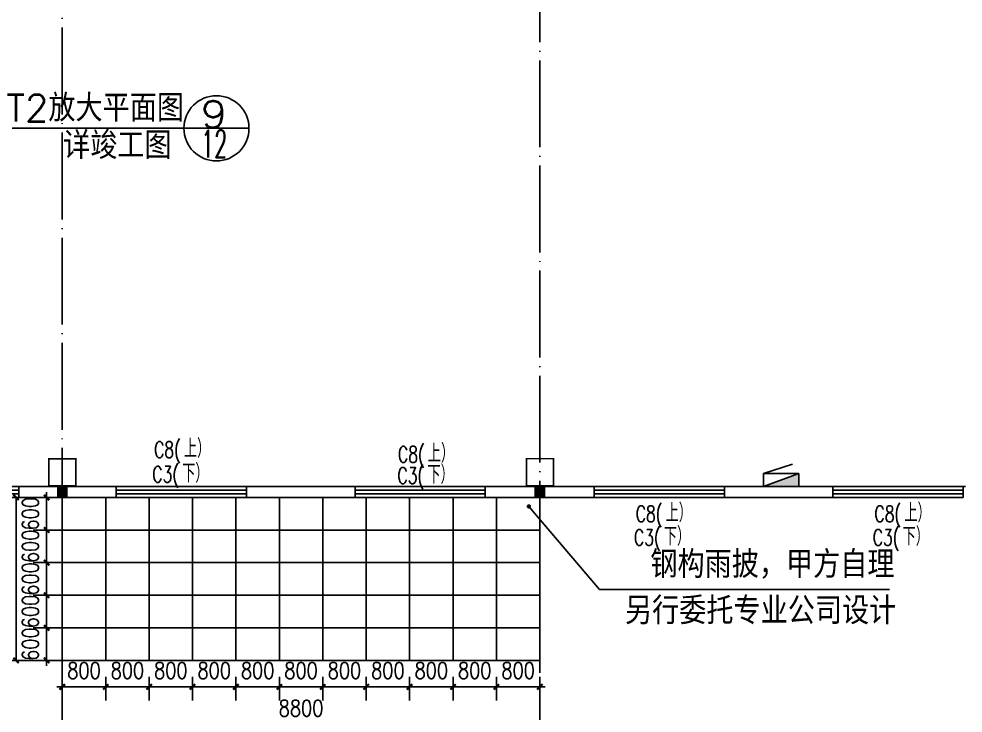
# Model space of a CAD drawing. Header units: millimetres. Extents: x 591771 to 1936534, y -622016 to 355666.
# Drawn here: x 633256 to 650656, y 174784 to 187570 of the extents above; entities that cross this region are included whole.
import ezdxf
from ezdxf.enums import TextEntityAlignment as Align

# ---------------------------------------------------------------- set-up
doc = ezdxf.new("R2010")
doc.units = ezdxf.units.MM
doc.header["$LTSCALE"] = 80
doc.linetypes.add('DOTE', pattern=[2.42, 2, -0.2, 0.02, -0.2])
for name, color, linetype in [('\\M+5BDA8-\\M+5B3DF\\M+5B4E7', 3, 'Continuous'), ('\\M+5BDA8-\\M+5B4B0', 4, 'Continuous'), ('\\M+5BDA8-\\M+5C3C5\\M+5B4B0\\M+5B1E0\\M+5BAC5', 7, 'Continuous'), ('\\M+5BDA8-\\M+5C7BD-\\M+5D7A9', 31, 'Continuous'), ('\\M+5BDA8-\\M+5D2FD\\M+5B3F6', 3, 'Continuous'), ('\\M+5BDA8-\\M+5D6E1', 17, 'DOTE'), ('\\M+5C1A2\\M+5C3E6\\M+5CFDF\\M+5CCF51', 7, 'Continuous'), ('\\M+5C1A2\\M+5C3E6\\M+5CFDF\\M+5CCF55', 140, 'Continuous'), ('\\M+5C1A2\\M+5C3E6\\M+5CFF4\\M+5CCF53', 252, 'Continuous'), ('EQUIP_\\M+5CFFB\\M+5BBF0\\M+5CBA8', 7, 'Continuous'), ('PUB_TEXT', 7, 'Continuous'), ('WINDOW_TEXT', 7, 'Continuous')]:
    doc.layers.add(name, color=color, linetype=linetype)
doc.styles.add('_HZTXT', font='txt.shx', dxfattribs={"width": 0.8, "bigfont": 'hztxt.shx'})
doc.styles.add('A-WIN-LABEL', font='SIMPLEX', dxfattribs={"bigfont": 'GBCBIG'})
doc.styles.add('DIM_FONT', font='SIMPLEX.shx', dxfattribs={"width": 0.8})
doc.styles.add('HZTXT', font='txt', dxfattribs={"height": 60, "bigfont": 'HZTXT'})
doc.dimstyles.new('DIMN', dxfattribs={"dimtxt": 300, "dimasz": 100, "dimexe": 250, "dimexo": 300, "dimgap": 150, "dimtad": 1, "dimdec": 0, "dimzin": 0, "dimdsep": 46, "dimtxsty": 'DIM_FONT', "dimblk": 'ARCHTICK', "dimcen": 0.09, "dimclrt": 7, "dimazin": 2, "dimtfac": 1, "dimtdec": 0, "dimtix": 1, "dimtmove": 2, "dimatfit": 3, "dimldrblk": 'ARCHTICK', "dimfxl": 0, "dimtolj": 1, "dimtzin": 0, "dimarcsym": 0})

# ---------------------------------------------------------------- blocks, each defined once
blk = doc.blocks.new('$TWTSYS$00000508')
for p, q in [((-0.5, 0.5), (0.324, 1.224)), ((-0.5, 0.5), (-0.5, -0.5)), ((-0.5, -0.5), (0.5, 0.5)), ((0.5, 0.5), (-0.5, 0.5)), ((0.5, -0.5), (0.5, 0.5)), ((-0.5, -0.5), (0.5, -0.5))]:
    blk.add_line(p, q)
blk.add_solid([(0.5, -0.5), (0.5, 0.5), (-0.5, -0.5)])
blk = doc.blocks.new('_ArchTick')
at = {"color": 0, "linetype": 'ByBlock', "const_width": 0.4}
blk.add_lwpolyline([(-0.5, -0.5), (0.5, 0.5)], dxfattribs=at)
blk = doc.blocks.new('*D192')
at = {"layer": '\\M+5BDA8-\\M+5B3DF\\M+5B4E7', "color": 0, "lineweight": -2, "transparency": 16777216}
for p, q in [((633768, 176355), (633768, 176455)), ((634193, 176355), (633518, 176355)), ((633768, 175755), (633768, 176355)), ((634193, 175755), (633518, 175755)), ((633768, 175755), (633768, 175655))]:
    blk.add_line(p, q, dxfattribs=at)
at = {"layer": 'Defpoints', "color": 0, "transparency": 16777216}
for p in [(633768, 176355), (634493, 176355), (634493, 175755)]:
    blk.add_point(p, dxfattribs=at)
at = {"layer": '\\M+5BDA8-\\M+5B3DF\\M+5B4E7', "color": 0, "lineweight": -2, "transparency": 16777216, "xscale": 100, "yscale": 100, "zscale": 100}
for p, rotation in [((633768, 176355), 269.9991385332307), ((633768, 175755), 89.99913853323072)]:
    blk.add_blockref('_ArchTick', p, dxfattribs=dict(at, rotation=rotation))
at = {"layer": '\\M+5BDA8-\\M+5B3DF\\M+5B4E7', "color": 7, "transparency": 16777216, "insert": (633468, 176055), "char_height": 300, "attachment_point": 5, "rotation": 89.9991, "style": 'DIM_FONT'}
blk.add_mtext('\\A1;600', dxfattribs=at)
blk = doc.blocks.new('*D193')
at = {"layer": '\\M+5BDA8-\\M+5B3DF\\M+5B4E7', "color": 0, "lineweight": -2, "transparency": 16777216}
for p, q in [((633768, 176955), (633768, 177055)), ((634193, 176955), (633518, 176955)), ((633768, 176355), (633768, 176955)), ((634193, 176355), (633518, 176355)), ((633768, 176355), (633768, 176255))]:
    blk.add_line(p, q, dxfattribs=at)
at = {"layer": 'Defpoints', "color": 0, "transparency": 16777216}
for p in [(633768, 176955), (634493, 176955), (634493, 176355)]:
    blk.add_point(p, dxfattribs=at)
at = {"layer": '\\M+5BDA8-\\M+5B3DF\\M+5B4E7', "color": 0, "lineweight": -2, "transparency": 16777216, "xscale": 100, "yscale": 100, "zscale": 100}
for p, rotation in [((633768, 176955), 269.9991385332303), ((633768, 176355), 89.99913853323032)]:
    blk.add_blockref('_ArchTick', p, dxfattribs=dict(at, rotation=rotation))
at = {"layer": '\\M+5BDA8-\\M+5B3DF\\M+5B4E7', "color": 7, "transparency": 16777216, "insert": (633468, 176655), "char_height": 300, "attachment_point": 5, "rotation": 89.9991, "style": 'DIM_FONT'}
blk.add_mtext('\\A1;600', dxfattribs=at)
blk = doc.blocks.new('*D194')
at = {"layer": '\\M+5BDA8-\\M+5B3DF\\M+5B4E7', "color": 0, "lineweight": -2, "transparency": 16777216}
for p, q in [((633768, 177555), (633768, 177655)), ((634193, 177555), (633518, 177555)), ((633768, 176955), (633768, 177555)), ((634193, 176955), (633518, 176955)), ((633768, 176955), (633768, 176855))]:
    blk.add_line(p, q, dxfattribs=at)
at = {"layer": 'Defpoints', "color": 0, "transparency": 16777216}
for p in [(633768, 177555), (634493, 177555), (634493, 176955)]:
    blk.add_point(p, dxfattribs=at)
at = {"layer": '\\M+5BDA8-\\M+5B3DF\\M+5B4E7', "color": 0, "lineweight": -2, "transparency": 16777216, "xscale": 100, "yscale": 100, "zscale": 100}
for p, rotation in [((633768, 177555), 269.9991385332305), ((633768, 176955), 89.99913853323056)]:
    blk.add_blockref('_ArchTick', p, dxfattribs=dict(at, rotation=rotation))
at = {"layer": '\\M+5BDA8-\\M+5B3DF\\M+5B4E7', "color": 7, "transparency": 16777216, "insert": (633468, 177255), "char_height": 300, "attachment_point": 5, "rotation": 89.9991, "style": 'DIM_FONT'}
blk.add_mtext('\\A1;600', dxfattribs=at)
blk = doc.blocks.new('*D195')
at = {"layer": '\\M+5BDA8-\\M+5B3DF\\M+5B4E7', "color": 0, "lineweight": -2, "transparency": 16777216}
for p, q in [((633768, 178155), (633768, 178255)), ((634193, 178155), (633518, 178155)), ((633768, 177555), (633768, 178155)), ((634193, 177555), (633518, 177555)), ((633768, 177555), (633768, 177455))]:
    blk.add_line(p, q, dxfattribs=at)
at = {"layer": 'Defpoints', "color": 0, "transparency": 16777216}
for p in [(633768, 178155), (634493, 178155), (634493, 177555)]:
    blk.add_point(p, dxfattribs=at)
at = {"layer": '\\M+5BDA8-\\M+5B3DF\\M+5B4E7', "color": 0, "lineweight": -2, "transparency": 16777216, "xscale": 100, "yscale": 100, "zscale": 100}
for p, rotation in [((633768, 178155), 269.9991385332305), ((633768, 177555), 89.99913853323056)]:
    blk.add_blockref('_ArchTick', p, dxfattribs=dict(at, rotation=rotation))
at = {"layer": '\\M+5BDA8-\\M+5B3DF\\M+5B4E7', "color": 7, "transparency": 16777216, "insert": (633468, 177855), "char_height": 300, "attachment_point": 5, "rotation": 89.9991, "style": 'DIM_FONT'}
blk.add_mtext('\\A1;600', dxfattribs=at)
blk = doc.blocks.new('*D196')
at = {"layer": '\\M+5BDA8-\\M+5B3DF\\M+5B4E7', "color": 0, "lineweight": -2, "transparency": 16777216}
for p, q in [((634193, 178755), (633518, 178755)), ((633768, 178755), (633768, 178855)), ((633768, 178155), (633768, 178755)), ((634193, 178155), (633518, 178155)), ((633768, 178155), (633768, 178055))]:
    blk.add_line(p, q, dxfattribs=at)
at = {"layer": 'Defpoints', "color": 0, "transparency": 16777216}
for p in [(633768, 178755), (634493, 178755), (634493, 178155)]:
    blk.add_point(p, dxfattribs=at)
at = {"layer": '\\M+5BDA8-\\M+5B3DF\\M+5B4E7', "color": 0, "lineweight": -2, "transparency": 16777216, "xscale": 100, "yscale": 100, "zscale": 100}
for p, rotation in [((633768, 178755), 269.9991385332301), ((633768, 178155), 89.99913853323008)]:
    blk.add_blockref('_ArchTick', p, dxfattribs=dict(at, rotation=rotation))
at = {"layer": '\\M+5BDA8-\\M+5B3DF\\M+5B4E7', "color": 7, "transparency": 16777216, "insert": (633468, 178455), "char_height": 300, "attachment_point": 5, "rotation": 89.9991, "style": 'DIM_FONT'}
blk.add_mtext('\\A1;600', dxfattribs=at)
blk = doc.blocks.new('*D197')
at = {"layer": '\\M+5BDA8-\\M+5B3DF\\M+5B4E7', "color": 0, "lineweight": -2, "transparency": 16777216}
for p, q in [((634056, 175455), (634056, 175017)), ((634856, 175455), (634856, 175017)), ((634056, 175267), (633956, 175267)), ((634056, 175267), (634856, 175267)), ((634856, 175267), (634956, 175267))]:
    blk.add_line(p, q, dxfattribs=at)
at = {"layer": 'Defpoints', "color": 0, "transparency": 16777216}
for p in [(634056, 175755), (634856, 175755), (634856, 175267)]:
    blk.add_point(p, dxfattribs=at)
at = {"layer": '\\M+5BDA8-\\M+5B3DF\\M+5B4E7', "color": 0, "lineweight": -2, "transparency": 16777216, "xscale": 100, "yscale": 100, "zscale": 100}
blk.add_blockref('_ArchTick', (634056, 175267), dxfattribs=at)
at = {"layer": '\\M+5BDA8-\\M+5B3DF\\M+5B4E7', "color": 0, "lineweight": -2, "transparency": 16777216, "xscale": 100, "yscale": 100, "zscale": 100, "rotation": 180}
blk.add_blockref('_ArchTick', (634856, 175267), dxfattribs=at)
at = {"layer": '\\M+5BDA8-\\M+5B3DF\\M+5B4E7', "color": 7, "transparency": 16777216, "insert": (634456, 175567), "char_height": 300, "attachment_point": 5, "style": 'DIM_FONT'}
blk.add_mtext('\\A1;800', dxfattribs=at)
blk = doc.blocks.new('*D198')
at = {"layer": '\\M+5BDA8-\\M+5B3DF\\M+5B4E7', "color": 0, "lineweight": -2, "transparency": 16777216}
for p, q in [((634856, 175455), (634856, 175017)), ((635656, 175455), (635656, 175017)), ((634856, 175267), (634756, 175267)), ((634856, 175267), (635656, 175267)), ((635656, 175267), (635756, 175267))]:
    blk.add_line(p, q, dxfattribs=at)
at = {"layer": 'Defpoints', "color": 0, "transparency": 16777216}
for p in [(634856, 175755), (635656, 175755), (635656, 175267)]:
    blk.add_point(p, dxfattribs=at)
at = {"layer": '\\M+5BDA8-\\M+5B3DF\\M+5B4E7', "color": 0, "lineweight": -2, "transparency": 16777216, "xscale": 100, "yscale": 100, "zscale": 100}
blk.add_blockref('_ArchTick', (634856, 175267), dxfattribs=at)
at = {"layer": '\\M+5BDA8-\\M+5B3DF\\M+5B4E7', "color": 0, "lineweight": -2, "transparency": 16777216, "xscale": 100, "yscale": 100, "zscale": 100, "rotation": 180}
blk.add_blockref('_ArchTick', (635656, 175267), dxfattribs=at)
at = {"layer": '\\M+5BDA8-\\M+5B3DF\\M+5B4E7', "color": 7, "transparency": 16777216, "insert": (635256, 175567), "char_height": 300, "attachment_point": 5, "style": 'DIM_FONT'}
blk.add_mtext('\\A1;800', dxfattribs=at)
blk = doc.blocks.new('*D199')
at = {"layer": '\\M+5BDA8-\\M+5B3DF\\M+5B4E7', "color": 0, "lineweight": -2, "transparency": 16777216}
for p, q in [((635656, 175455), (635656, 175017)), ((636456, 175455), (636456, 175017)), ((635656, 175267), (635556, 175267)), ((635656, 175267), (636456, 175267)), ((636456, 175267), (636556, 175267))]:
    blk.add_line(p, q, dxfattribs=at)
at = {"layer": 'Defpoints', "color": 0, "transparency": 16777216}
for p in [(635656, 175755), (636456, 175755), (636456, 175267)]:
    blk.add_point(p, dxfattribs=at)
at = {"layer": '\\M+5BDA8-\\M+5B3DF\\M+5B4E7', "color": 0, "lineweight": -2, "transparency": 16777216, "xscale": 100, "yscale": 100, "zscale": 100}
blk.add_blockref('_ArchTick', (635656, 175267), dxfattribs=at)
at = {"layer": '\\M+5BDA8-\\M+5B3DF\\M+5B4E7', "color": 0, "lineweight": -2, "transparency": 16777216, "xscale": 100, "yscale": 100, "zscale": 100, "rotation": 180}
blk.add_blockref('_ArchTick', (636456, 175267), dxfattribs=at)
at = {"layer": '\\M+5BDA8-\\M+5B3DF\\M+5B4E7', "color": 7, "transparency": 16777216, "insert": (636056, 175567), "char_height": 300, "attachment_point": 5, "style": 'DIM_FONT'}
blk.add_mtext('\\A1;800', dxfattribs=at)
blk = doc.blocks.new('*D200')
at = {"layer": '\\M+5BDA8-\\M+5B3DF\\M+5B4E7', "color": 0, "lineweight": -2, "transparency": 16777216}
for p, q in [((636456, 175455), (636456, 175017)), ((637256, 175455), (637256, 175017)), ((636456, 175267), (636356, 175267)), ((636456, 175267), (637256, 175267)), ((637256, 175267), (637356, 175267))]:
    blk.add_line(p, q, dxfattribs=at)
at = {"layer": 'Defpoints', "color": 0, "transparency": 16777216}
for p in [(636456, 175755), (637256, 175755), (637256, 175267)]:
    blk.add_point(p, dxfattribs=at)
at = {"layer": '\\M+5BDA8-\\M+5B3DF\\M+5B4E7', "color": 0, "lineweight": -2, "transparency": 16777216, "xscale": 100, "yscale": 100, "zscale": 100}
blk.add_blockref('_ArchTick', (636456, 175267), dxfattribs=at)
at = {"layer": '\\M+5BDA8-\\M+5B3DF\\M+5B4E7', "color": 0, "lineweight": -2, "transparency": 16777216, "xscale": 100, "yscale": 100, "zscale": 100, "rotation": 180}
blk.add_blockref('_ArchTick', (637256, 175267), dxfattribs=at)
at = {"layer": '\\M+5BDA8-\\M+5B3DF\\M+5B4E7', "color": 7, "transparency": 16777216, "insert": (636856, 175567), "char_height": 300, "attachment_point": 5, "style": 'DIM_FONT'}
blk.add_mtext('\\A1;800', dxfattribs=at)
blk = doc.blocks.new('*D201')
at = {"layer": '\\M+5BDA8-\\M+5B3DF\\M+5B4E7', "color": 0, "lineweight": -2, "transparency": 16777216}
for p, q in [((637256, 175455), (637256, 175017)), ((638056, 175455), (638056, 175017)), ((637256, 175267), (637156, 175267)), ((637256, 175267), (638056, 175267)), ((638056, 175267), (638156, 175267))]:
    blk.add_line(p, q, dxfattribs=at)
at = {"layer": 'Defpoints', "color": 0, "transparency": 16777216}
for p in [(637256, 175755), (638056, 175755), (638056, 175267)]:
    blk.add_point(p, dxfattribs=at)
at = {"layer": '\\M+5BDA8-\\M+5B3DF\\M+5B4E7', "color": 0, "lineweight": -2, "transparency": 16777216, "xscale": 100, "yscale": 100, "zscale": 100}
blk.add_blockref('_ArchTick', (637256, 175267), dxfattribs=at)
at = {"layer": '\\M+5BDA8-\\M+5B3DF\\M+5B4E7', "color": 0, "lineweight": -2, "transparency": 16777216, "xscale": 100, "yscale": 100, "zscale": 100, "rotation": 180}
blk.add_blockref('_ArchTick', (638056, 175267), dxfattribs=at)
at = {"layer": '\\M+5BDA8-\\M+5B3DF\\M+5B4E7', "color": 7, "transparency": 16777216, "insert": (637656, 175567), "char_height": 300, "attachment_point": 5, "style": 'DIM_FONT'}
blk.add_mtext('\\A1;800', dxfattribs=at)
blk = doc.blocks.new('*D202')
at = {"layer": '\\M+5BDA8-\\M+5B3DF\\M+5B4E7', "color": 0, "lineweight": -2, "transparency": 16777216}
for p, q in [((638056, 175455), (638056, 175017)), ((638856, 175455), (638856, 175017)), ((638056, 175267), (637956, 175267)), ((638056, 175267), (638856, 175267)), ((638856, 175267), (638956, 175267))]:
    blk.add_line(p, q, dxfattribs=at)
at = {"layer": 'Defpoints', "color": 0, "transparency": 16777216}
for p in [(638056, 175755), (638856, 175755), (638856, 175267)]:
    blk.add_point(p, dxfattribs=at)
at = {"layer": '\\M+5BDA8-\\M+5B3DF\\M+5B4E7', "color": 0, "lineweight": -2, "transparency": 16777216, "xscale": 100, "yscale": 100, "zscale": 100}
blk.add_blockref('_ArchTick', (638056, 175267), dxfattribs=at)
at = {"layer": '\\M+5BDA8-\\M+5B3DF\\M+5B4E7', "color": 0, "lineweight": -2, "transparency": 16777216, "xscale": 100, "yscale": 100, "zscale": 100, "rotation": 180}
blk.add_blockref('_ArchTick', (638856, 175267), dxfattribs=at)
at = {"layer": '\\M+5BDA8-\\M+5B3DF\\M+5B4E7', "color": 7, "transparency": 16777216, "insert": (638456, 175567), "char_height": 300, "attachment_point": 5, "style": 'DIM_FONT'}
blk.add_mtext('\\A1;800', dxfattribs=at)
blk = doc.blocks.new('*D203')
at = {"layer": '\\M+5BDA8-\\M+5B3DF\\M+5B4E7', "color": 0, "lineweight": -2, "transparency": 16777216}
for p, q in [((638856, 175455), (638856, 175017)), ((639656, 175455), (639656, 175017)), ((638856, 175267), (638756, 175267)), ((638856, 175267), (639656, 175267)), ((639656, 175267), (639756, 175267))]:
    blk.add_line(p, q, dxfattribs=at)
at = {"layer": 'Defpoints', "color": 0, "transparency": 16777216}
for p in [(638856, 175755), (639656, 175755), (639656, 175267)]:
    blk.add_point(p, dxfattribs=at)
at = {"layer": '\\M+5BDA8-\\M+5B3DF\\M+5B4E7', "color": 0, "lineweight": -2, "transparency": 16777216, "xscale": 100, "yscale": 100, "zscale": 100}
blk.add_blockref('_ArchTick', (638856, 175267), dxfattribs=at)
at = {"layer": '\\M+5BDA8-\\M+5B3DF\\M+5B4E7', "color": 0, "lineweight": -2, "transparency": 16777216, "xscale": 100, "yscale": 100, "zscale": 100, "rotation": 180}
blk.add_blockref('_ArchTick', (639656, 175267), dxfattribs=at)
at = {"layer": '\\M+5BDA8-\\M+5B3DF\\M+5B4E7', "color": 7, "transparency": 16777216, "insert": (639256, 175567), "char_height": 300, "attachment_point": 5, "style": 'DIM_FONT'}
blk.add_mtext('\\A1;800', dxfattribs=at)
blk = doc.blocks.new('*D204')
at = {"layer": '\\M+5BDA8-\\M+5B3DF\\M+5B4E7', "color": 0, "lineweight": -2, "transparency": 16777216}
for p, q in [((639656, 175455), (639656, 175017)), ((640456, 175455), (640456, 175017)), ((639656, 175267), (639556, 175267)), ((639656, 175267), (640456, 175267)), ((640456, 175267), (640556, 175267))]:
    blk.add_line(p, q, dxfattribs=at)
at = {"layer": 'Defpoints', "color": 0, "transparency": 16777216}
for p in [(639656, 175755), (640456, 175755), (640456, 175267)]:
    blk.add_point(p, dxfattribs=at)
at = {"layer": '\\M+5BDA8-\\M+5B3DF\\M+5B4E7', "color": 0, "lineweight": -2, "transparency": 16777216, "xscale": 100, "yscale": 100, "zscale": 100}
blk.add_blockref('_ArchTick', (639656, 175267), dxfattribs=at)
at = {"layer": '\\M+5BDA8-\\M+5B3DF\\M+5B4E7', "color": 0, "lineweight": -2, "transparency": 16777216, "xscale": 100, "yscale": 100, "zscale": 100, "rotation": 180}
blk.add_blockref('_ArchTick', (640456, 175267), dxfattribs=at)
at = {"layer": '\\M+5BDA8-\\M+5B3DF\\M+5B4E7', "color": 7, "transparency": 16777216, "insert": (640056, 175567), "char_height": 300, "attachment_point": 5, "style": 'DIM_FONT'}
blk.add_mtext('\\A1;800', dxfattribs=at)
blk = doc.blocks.new('*D205')
at = {"layer": '\\M+5BDA8-\\M+5B3DF\\M+5B4E7', "color": 0, "lineweight": -2, "transparency": 16777216}
for p, q in [((640456, 175455), (640456, 175017)), ((641256, 175455), (641256, 175017)), ((640456, 175267), (640356, 175267)), ((640456, 175267), (641256, 175267)), ((641256, 175267), (641356, 175267))]:
    blk.add_line(p, q, dxfattribs=at)
at = {"layer": 'Defpoints', "color": 0, "transparency": 16777216}
for p in [(640456, 175755), (641256, 175755), (641256, 175267)]:
    blk.add_point(p, dxfattribs=at)
at = {"layer": '\\M+5BDA8-\\M+5B3DF\\M+5B4E7', "color": 0, "lineweight": -2, "transparency": 16777216, "xscale": 100, "yscale": 100, "zscale": 100}
blk.add_blockref('_ArchTick', (640456, 175267), dxfattribs=at)
at = {"layer": '\\M+5BDA8-\\M+5B3DF\\M+5B4E7', "color": 0, "lineweight": -2, "transparency": 16777216, "xscale": 100, "yscale": 100, "zscale": 100, "rotation": 180}
blk.add_blockref('_ArchTick', (641256, 175267), dxfattribs=at)
at = {"layer": '\\M+5BDA8-\\M+5B3DF\\M+5B4E7', "color": 7, "transparency": 16777216, "insert": (640856, 175567), "char_height": 300, "attachment_point": 5, "style": 'DIM_FONT'}
blk.add_mtext('\\A1;800', dxfattribs=at)
blk = doc.blocks.new('*D206')
at = {"layer": '\\M+5BDA8-\\M+5B3DF\\M+5B4E7', "color": 0, "lineweight": -2, "transparency": 16777216}
for p, q in [((641256, 175455), (641256, 175017)), ((642056, 175455), (642056, 175017)), ((641256, 175267), (641156, 175267)), ((641256, 175267), (642056, 175267)), ((642056, 175267), (642156, 175267))]:
    blk.add_line(p, q, dxfattribs=at)
at = {"layer": 'Defpoints', "color": 0, "transparency": 16777216}
for p in [(641256, 175755), (642056, 175755), (642056, 175267)]:
    blk.add_point(p, dxfattribs=at)
at = {"layer": '\\M+5BDA8-\\M+5B3DF\\M+5B4E7', "color": 0, "lineweight": -2, "transparency": 16777216, "xscale": 100, "yscale": 100, "zscale": 100}
blk.add_blockref('_ArchTick', (641256, 175267), dxfattribs=at)
at = {"layer": '\\M+5BDA8-\\M+5B3DF\\M+5B4E7', "color": 0, "lineweight": -2, "transparency": 16777216, "xscale": 100, "yscale": 100, "zscale": 100, "rotation": 180}
blk.add_blockref('_ArchTick', (642056, 175267), dxfattribs=at)
at = {"layer": '\\M+5BDA8-\\M+5B3DF\\M+5B4E7', "color": 7, "transparency": 16777216, "insert": (641656, 175567), "char_height": 300, "attachment_point": 5, "style": 'DIM_FONT'}
blk.add_mtext('\\A1;800', dxfattribs=at)
blk = doc.blocks.new('*D207')
at = {"layer": '\\M+5BDA8-\\M+5B3DF\\M+5B4E7', "color": 0, "lineweight": -2, "transparency": 16777216}
for p, q in [((642056, 175455), (642056, 175017)), ((642856, 175455), (642856, 175017)), ((642056, 175267), (641956, 175267)), ((642056, 175267), (642856, 175267)), ((642856, 175267), (642956, 175267))]:
    blk.add_line(p, q, dxfattribs=at)
at = {"layer": 'Defpoints', "color": 0, "transparency": 16777216}
for p in [(642056, 175755), (642856, 175755), (642856, 175267)]:
    blk.add_point(p, dxfattribs=at)
at = {"layer": '\\M+5BDA8-\\M+5B3DF\\M+5B4E7', "color": 0, "lineweight": -2, "transparency": 16777216, "xscale": 100, "yscale": 100, "zscale": 100}
blk.add_blockref('_ArchTick', (642056, 175267), dxfattribs=at)
at = {"layer": '\\M+5BDA8-\\M+5B3DF\\M+5B4E7', "color": 0, "lineweight": -2, "transparency": 16777216, "xscale": 100, "yscale": 100, "zscale": 100, "rotation": 180}
blk.add_blockref('_ArchTick', (642856, 175267), dxfattribs=at)
at = {"layer": '\\M+5BDA8-\\M+5B3DF\\M+5B4E7', "color": 7, "transparency": 16777216, "insert": (642456, 175567), "char_height": 300, "attachment_point": 5, "style": 'DIM_FONT'}
blk.add_mtext('\\A1;800', dxfattribs=at)
blk = doc.blocks.new('*D219')
at = {"layer": '\\M+5BDA8-\\M+5B3DF\\M+5B4E7', "color": 0, "lineweight": -2, "transparency": 16777216}
for p, q in [((634056, 175014), (634056, 174324)), ((642856, 175014), (642856, 174324)), ((634056, 174574), (642856, 174574))]:
    blk.add_line(p, q, dxfattribs=at)
at = {"layer": 'Defpoints', "color": 0, "transparency": 16777216}
for p in [(634056, 175314), (642856, 175314), (642856, 174574)]:
    blk.add_point(p, dxfattribs=at)
at = {"layer": '\\M+5BDA8-\\M+5B3DF\\M+5B4E7', "color": 0, "lineweight": -2, "transparency": 16777216, "xscale": 100, "yscale": 100, "zscale": 100, "rotation": 180}
blk.add_blockref('_ArchTick', (634056, 174574), dxfattribs=at)
at = {"layer": '\\M+5BDA8-\\M+5B3DF\\M+5B4E7', "color": 0, "lineweight": -2, "transparency": 16777216, "xscale": 100, "yscale": 100, "zscale": 100}
blk.add_blockref('_ArchTick', (642856, 174574), dxfattribs=at)
at = {"layer": '\\M+5BDA8-\\M+5B3DF\\M+5B4E7', "color": 7, "transparency": 16777216, "insert": (638456, 174874), "char_height": 300, "attachment_point": 5, "style": 'DIM_FONT'}
blk.add_mtext('\\A1;8800', dxfattribs=at)
blk = doc.blocks.new('*D220')
at = {"layer": '\\M+5BDA8-\\M+5B3DF\\M+5B4E7', "color": 0, "lineweight": -2, "transparency": 16777216}
for p, q in [((633540, 178755), (632954, 178755)), ((633204, 175755), (633204, 178755)), ((633540, 175755), (632954, 175755))]:
    blk.add_line(p, q, dxfattribs=at)
at = {"layer": 'Defpoints', "color": 0, "transparency": 16777216}
for p in [(633204, 178755), (633840, 178755), (633840, 175755)]:
    blk.add_point(p, dxfattribs=at)
at = {"layer": '\\M+5BDA8-\\M+5B3DF\\M+5B4E7', "color": 0, "lineweight": -2, "transparency": 16777216, "xscale": 100, "yscale": 100, "zscale": 100}
for p, rotation in [((633204, 178755), 90), ((633204, 175755), 270)]:
    blk.add_blockref('_ArchTick', p, dxfattribs=dict(at, rotation=rotation))
at = {"layer": '\\M+5BDA8-\\M+5B3DF\\M+5B4E7', "color": 7, "transparency": 16777216, "insert": (632904, 177255), "char_height": 300, "attachment_point": 5, "rotation": 90, "style": 'DIM_FONT'}
blk.add_mtext('\\A1;3000', dxfattribs=at)
blk = doc.blocks.new('\\M+5B6FE\\M+5CEAC\\M+5B4B0\\M+5BFE2$\\M+5CFB5\\M+5CDB3\\M+5CDBC\\M+5BFE2$00000001')
at = {"color": 0}
for points in [[(-0.5, 0.5), (-0.5, -0.5)], [(-0.5, 0.5), (0.5, 0.5)], [(0.5, -0.5), (0.5, 0.5)], [(0.5, 0.1667), (-0.5, 0.1667)], [(0.5, -0.1667), (-0.5, -0.1667)], [(-0.5, -0.5), (0.5, -0.5)]]:
    blk.add_lwpolyline(points, dxfattribs=at)

msp = doc.modelspace()

# ---------------------------------------------------------------- hatches: boundary and pattern name
at = {"layer": '\\M+5C1A2\\M+5C3E6\\M+5CFF4\\M+5CCF53'}
for points in [[(633956.2, 178755.2), (634156.2, 178755.2), (634156.2, 178955.2), (633956.2, 178955.2)], [(642756.2, 178755.2), (642956.2, 178755.2), (642956.2, 178955.2), (642756.2, 178955.2)]]:
    msp.add_hatch(color=256, dxfattribs=at).paths.add_polyline_path(points)

# ---------------------------------------------------------------- linework, layer by layer
at = {"layer": '\\M+5BDA8-\\M+5B3DF\\M+5B4E7'}
for p in [(632708.2, 185555), (637496.6, 185555)]:
    msp.add_line(p, (636229.9, 185555), dxfattribs=at)
msp.add_circle((636896.6, 185555), 600, dxfattribs=at)
at = {"layer": '\\M+5BDA8-\\M+5C7BD-\\M+5D7A9'}
for p, q in [((634056.2, 178955.3), (633256.2, 178955.3)), ((633256.2, 178955.3), (633256.2, 178755.3)), ((635051.4, 178955.2), (634056.2, 178955.2)), ((635051.4, 178755.2), (635051.4, 178955.2)), ((635051.4, 178755.2), (635051.4, 178955.2)), ((635051.4, 178955.2), (637451.4, 178955.2)), ((637451.4, 178955.2), (637451.4, 178755.2)), ((639451.4, 178955.2), (637451.4, 178955.2)), ((637451.4, 178955.2), (637451.4, 178755.2)), ((639451.4, 178755.2), (639451.4, 178955.2)), ((639451.4, 178755.2), (639451.4, 178955.2)), ((639451.4, 178955.2), (641851.4, 178955.2)), ((642860.6, 178955.2), (641851.4, 178955.2)), ((641851.4, 178955.2), (641851.4, 178755.2)), ((641851.4, 178955.2), (641851.4, 178755.2)), ((643856.2, 178955.2), (642860.6, 178955.2)), ((643856.2, 178755.2), (643856.2, 178955.2)), ((643856.2, 178755.2), (643856.2, 178955.2)), ((643856.2, 178955.2), (646256.2, 178955.2)), ((646256.2, 178955.2), (646256.2, 178755.2)), ((648256.2, 178955.2), (646256.2, 178955.2)), ((646256.2, 178955.2), (646256.2, 178755.2)), ((648256.2, 178955.2), (650656.2, 178955.3)), ((648256.2, 178755.2), (648256.2, 178955.2)), ((648256.2, 178755.2), (648256.2, 178955.2)), ((650656.2, 178955.3), (650656.2, 178755.3)), ((633256.2, 178755.3), (634056.2, 178755.3)), ((634056.2, 178755.2), (635051.4, 178755.2)), ((637451.4, 178755.2), (635051.4, 178755.2)), ((637451.4, 178755.2), (639451.4, 178755.2)), ((641851.4, 178755.2), (639451.4, 178755.2)), ((641851.4, 178755.2), (642860.6, 178755.2)), ((642860.6, 178755.2), (643856.2, 178755.2)), ((646256.2, 178755.2), (643856.2, 178755.2)), ((646256.2, 178755.2), (648256.2, 178755.2)), ((650656.2, 178755.3), (648256.2, 178755.2))]:
    msp.add_line(p, q, dxfattribs=at)
at = {"layer": '\\M+5BDA8-\\M+5D2FD\\M+5B3F6'}
for p, q in [((642654.1, 178590.3), (643956.2, 177063.3)), ((643956.2, 177063.3), (649302.4, 177063.3))]:
    msp.add_line(p, q, dxfattribs=at)
at = {"layer": '\\M+5BDA8-\\M+5D2FD\\M+5B3F6', "const_width": 40}
msp.add_lwpolyline([(642641.1, 178605.5, 1), (642667.1, 178575.1, 1)], format="xyb", close=True, dxfattribs=at)
at = {"layer": '\\M+5BDA8-\\M+5D6E1', "ltscale": 10}
for p, q in [((634056.2, 174195.8), (634056.2, 215409.7)), ((642856.2, 173589.6), (642856.2, 215409.7)), ((662317.9, 178955.3), (604089.6, 178955.3))]:
    msp.add_line(p, q, dxfattribs=at)
at = {"layer": '\\M+5C1A2\\M+5C3E6\\M+5CFDF\\M+5CCF51'}
for p, q in [((634056.2, 178755.3), (634056.2, 175755.3)), ((634056.2, 175755.3), (642856.2, 175755.3))]:
    msp.add_line(p, q, dxfattribs=at)
at = {"layer": '\\M+5C1A2\\M+5C3E6\\M+5CFDF\\M+5CCF55'}
for p, q in [((642856.2, 178755.2), (634056.2, 178755.2)), ((634056.2, 178755.2), (634056.2, 175755.3)), ((634856.2, 178755.2), (634856.2, 175755.3)), ((635656.2, 178755.2), (635656.2, 175755.3)), ((636456.2, 178755.2), (636456.2, 175755.3)), ((637256.2, 178755.2), (637256.2, 175755.3)), ((638056.2, 178755.2), (638056.2, 175755.3)), ((638856.2, 178755.2), (638856.2, 175755.3)), ((639656.2, 178755.2), (639656.2, 175755.3)), ((640456.2, 178755.2), (640456.2, 175755.3)), ((641256.2, 178755.2), (641256.2, 175755.3)), ((642056.2, 178755.2), (642056.2, 175755.3)), ((642856.2, 175755.3), (642856.2, 178755.2)), ((634056.2, 178155.3), (642856.2, 178155.3)), ((634056.2, 177555.3), (642856.2, 177555.3)), ((634056.2, 176955.3), (642856.2, 176955.3)), ((634056.2, 176355.3), (642856.2, 176355.3)), ((634056.2, 175755.3), (642856.2, 175755.3))]:
    msp.add_line(p, q, dxfattribs=at)
at = {"layer": '\\M+5C1A2\\M+5C3E6\\M+5CFF4\\M+5CCF53', "const_width": 30}
for points in [[(633805.6, 179469.8), (634305.6, 179469.8), (634305.6, 178969.8), (633805.6, 178969.8), (633805.6, 179469.8)], [(642610.4, 179470.4), (643110.4, 179470.4), (643110.4, 178970.4), (642610.4, 178970.4), (642610.4, 179470.4)]]:
    msp.add_lwpolyline(points, dxfattribs=at)

# ---------------------------------------------------------------- block references
at = {"layer": '\\M+5BDA8-\\M+5B4B0', "xscale": -2400, "yscale": 200, "zscale": 200}
msp.add_blockref('\\M+5B6FE\\M+5CEAC\\M+5B4B0\\M+5BFE2$\\M+5CFB5\\M+5CDB3\\M+5CDBC\\M+5BFE2$00000001', (632056.2, 178855.3), dxfattribs=at)
for p, rotation in [((636251.4, 178855.2), 1.03514553342977e-05), ((636251.4, 178855.2), 1.03514553342977e-05), ((640651.4, 178855.2), 1.03514553342977e-05), ((640651.4, 178855.2), 1.03514553342977e-05), ((645056.2, 178855.2), 0.0003588734721411694), ((645056.2, 178855.2), 0.0003588734721411694), ((649456.2, 178855.3), 0.0003588734721411694), ((649456.2, 178855.3), 0.0003588734721411694)]:
    msp.add_blockref('\\M+5B6FE\\M+5CEAC\\M+5B4B0\\M+5BFE2$\\M+5CFB5\\M+5CDB3\\M+5CDBC\\M+5BFE2$00000001', p, dxfattribs=dict(at, rotation=rotation))
at = {"layer": 'EQUIP_\\M+5CFFB\\M+5BBF0\\M+5CBA8', "xscale": 650, "yscale": 240, "zscale": 650}
msp.add_blockref('$TWTSYS$00000508', (647301, 179075.3), dxfattribs=at)

# ---------------------------------------------------------------- texts
at = {"layer": '\\M+5BDA8-\\M+5C3C5\\M+5B4B0\\M+5B1E0\\M+5BAC5', "style": 'A-WIN-LABEL', "width": 0.705882}
for s, rotation, p in [('C8(', 0.00001, (635747.5, 179487.6)), ('C8(', 0.00001, (640241.5, 179400.2)), ('C3(', 0.00001, (635715.4, 179032.8)), ('C3(', 0.00001, (640233.7, 179009.5)), ('C8(', 0.00036, (644623.5, 178305.2)), ('C8(', 0.00036, (649023.5, 178305.3)), ('C3(', 0.00036, (644591.2, 177870.6)), ('C3(', 0.00036, (648991.2, 177870.6))]:
    msp.add_text(s, height=297.5, rotation=rotation, dxfattribs=at).set_placement(p)
at = {"layer": '\\M+5BDA8-\\M+5C3C5\\M+5B4B0\\M+5B1E0\\M+5BAC5', "style": 'A-WIN-LABEL'}
for s, rotation, p in [('上）', 0.00001, (636297.5, 179487.6)), ('上）', 0.00001, (640791.5, 179400.2)), ('下）', 0.00001, (636265.4, 179032.8)), ('下）', 0.00001, (640783.7, 179009.5)), ('上）', 0.00036, (645173.5, 178305.2)), ('上）', 0.00036, (649573.5, 178305.3)), ('下）', 0.00036, (645141.2, 177870.6)), ('下）', 0.00036, (649541.2, 177870.6))]:
    msp.add_text(s, height=337.59, rotation=rotation, dxfattribs=at).set_placement(p)
at = {"layer": 'PUB_TEXT'}
for s, style, p in [('T2放大平面图', '_HZTXT', (633028, 185679.6)), ('详竣工图', '_HZTXT', (634070.1, 184991.5)), ('钢构雨披，甲方自理', 'HZTXT', (644892.9, 177273.2)), ('另行委托专业公司设计', 'HZTXT', (644424.4, 176420.3))]:
    msp.add_text(s, height=500, dxfattribs=dict(at, style=style)).set_placement(p)
at = {"layer": 'WINDOW_TEXT', "style": '_HZTXT'}
for s, width, p, p2 in [('9', 1.560431, (636608.1, 185564.2), (637091.1, 185564.2)), ('12', 0.676187, (636613.4, 185019.7), (637096.4, 185019.7))]:
    msp.add_text(s, height=500, dxfattribs=dict(at, width=width)).set_placement(p, p2, align=Align.FIT)

# ---------------------------------------------------------------- dimensions: what is measured, and where the dimension line sits
at = {"layer": '\\M+5BDA8-\\M+5B3DF\\M+5B4E7'}
for p1, p2, distance, picture, middle in [((633839.6, 175755.3), (633839.6, 178755.2), 635.6, '*D220', (632904, 177255.2)), ((634492.9, 178155.3), (634493, 178755.2), 724.9, '*D196', (633468, 178455.3)), ((634492.9, 177555.3), (634492.9, 178155.3), 724.9, '*D195', (633468, 177855.3)), ((634492.9, 176955.3), (634492.9, 177555.3), 724.9, '*D194', (633468, 177255.3)), ((634492.9, 176355.3), (634492.9, 176955.3), 724.9, '*D193', (633468, 176655.3)), ((634492.9, 175755.3), (634492.9, 176355.3), 724.9, '*D192', (633468, 176055.3)), ((634056.2, 175755.3), (634856.2, 175755.3), -488, '*D197', (634456.2, 175567.3)), ((634856.2, 175755.3), (635656.2, 175755.3), -488, '*D198', (635256.2, 175567.3)), ((635656.2, 175755.3), (636456.2, 175755.3), -488, '*D199', (636056.2, 175567.3)), ((636456.2, 175755.3), (637256.2, 175755.3), -488, '*D200', (636856.2, 175567.3)), ((637256.2, 175755.3), (638056.2, 175755.3), -488, '*D201', (637656.2, 175567.3)), ((638056.2, 175755.3), (638856.2, 175755.3), -488, '*D202', (638456.2, 175567.3)), ((638856.2, 175755.3), (639656.2, 175755.3), -488, '*D203', (639256.2, 175567.3)), ((639656.2, 175755.3), (640456.2, 175755.3), -488, '*D204', (640056.2, 175567.3)), ((640456.2, 175755.3), (641256.2, 175755.3), -488, '*D205', (640856.2, 175567.3)), ((641256.2, 175755.3), (642056.2, 175755.3), -488, '*D206', (641656.2, 175567.3)), ((642056.2, 175755.3), (642856.2, 175755.3), -488, '*D207', (642456.2, 175567.3)), ((634056.2, 175314.4), (642856.2, 175314.4), -740.9, '*D219', (638456.2, 174873.5))]:
    dim = msp.add_aligned_dim(p1=p1, p2=p2, distance=distance, dimstyle='DIMN', dxfattribs=at)
    dim.commit()
    dim.dimension.update_dxf_attribs({"geometry": picture, "text_midpoint": middle})

doc.saveas('drawing.dxf')
